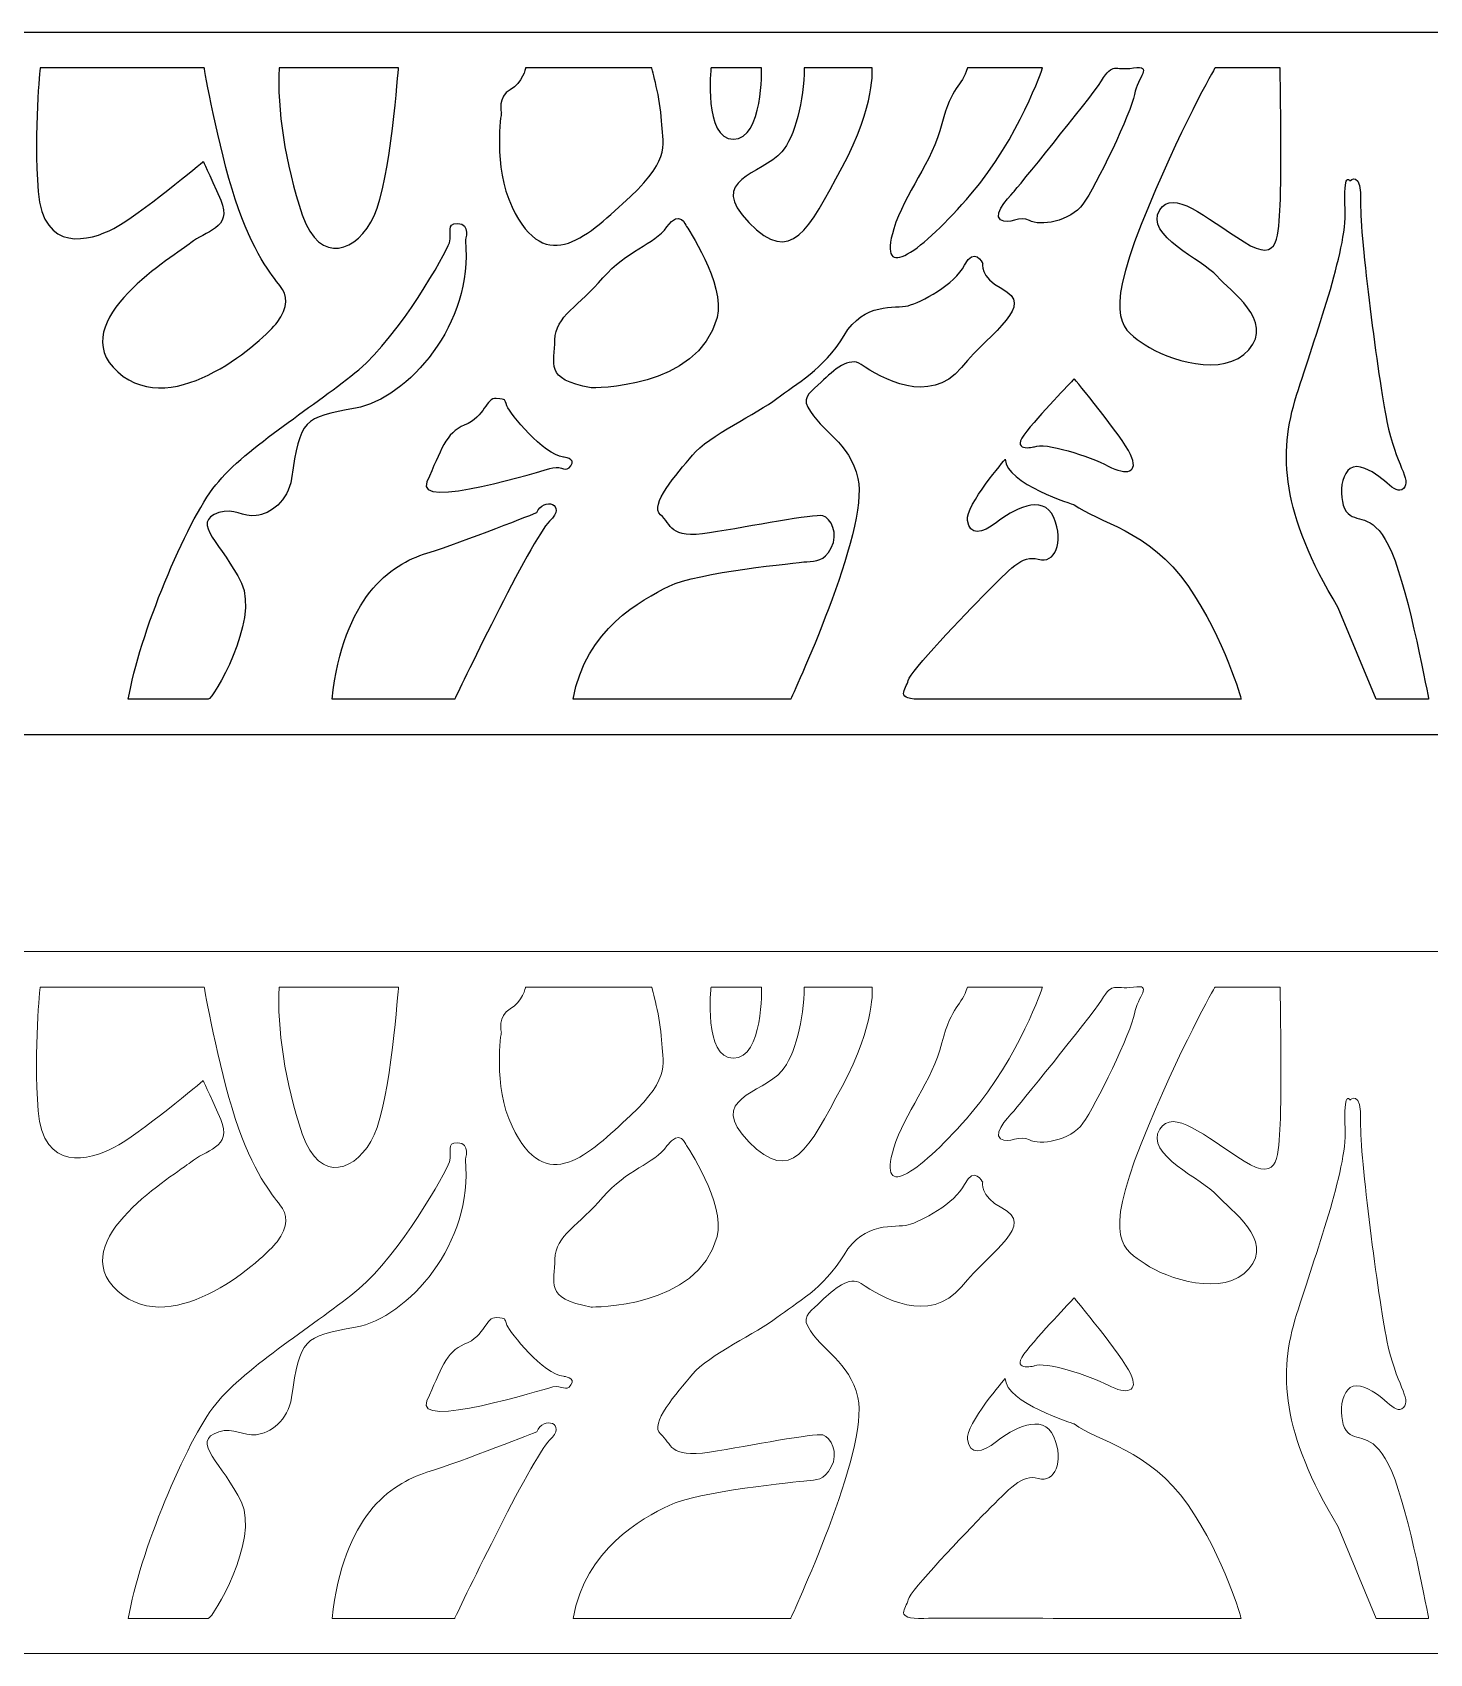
# Model space of a CAD drawing. Header units: centimetres. Extents: x -18.3 to 17.5, y 16.3 to 23.2.
# Drawn here: x -10.74 to -4.81, y 16.28 to 23.16 of the extents above; entities that cross this region are included whole.
import ezdxf

# ---------------------------------------------------------------- set-up
doc = ezdxf.new("R2010")
doc.units = ezdxf.units.CM
doc.header["$MEASUREMENT"] = 0
doc.layers.add('layer 1', color=7, linetype='Continuous')

msp = doc.modelspace()

# ---------------------------------------------------------------- linework, layer by layer
at = {"layer": 'layer 1', "color": 177}
for points, knots in [([(-18.25064, 23.15894), (-18.25064, 23.15894), (17.49734, 23.15894), (17.49734, 23.15894), (17.49734, 23.15894), (17.49734, 23.15894), (17.49734, 20.17994), (17.49734, 20.17994), (17.49734, 20.17994), (17.49734, 20.17994), (-18.25064, 20.17994), (-18.25064, 20.17994), (-18.25064, 20.17994), (-18.25064, 20.17994), (-18.25064, 23.15894), (-18.25064, 23.15894)], [0, 0, 0, 0, 0.2, 0.2, 0.2, 0.2, 0.4, 0.4, 0.4, 0.4, 0.6, 0.6, 0.6, 0.6, 1, 1, 1, 1]), ([(-10.70753, 23.00815), (-10.70753, 23.00815), (-10.01137, 23.00815), (-10.01137, 23.00815), (-10.01137, 23.00815), (-10.01137, 23.00815), (-9.9537, 22.67717), (-9.87955, 22.45073), (-9.87955, 22.45073), (-9.8054, 22.2243), (-9.72301, 22.12549), (-9.69006, 22.08432), (-9.69006, 22.08432), (-9.65711, 22.04315), (-9.65299, 21.99375), (-9.70242, 21.92788), (-9.70242, 21.92788), (-9.75185, 21.862), (-10.13907, 21.50382), (-10.37799, 21.71791), (-10.37799, 21.71791), (-10.61691, 21.93199), (-10.12671, 22.21607), (-10.06904, 22.26547), (-10.06904, 22.26547), (-10.01137, 22.31487), (-9.88779, 22.32723), (-9.94134, 22.44662), (-9.94134, 22.44662), (-9.99489, 22.56601), (-10.01549, 22.6113), (-10.01549, 22.6113), (-10.01549, 22.6113), (-10.01549, 22.6113), (-10.29148, 22.38075), (-10.39447, 22.32723), (-10.39447, 22.32723), (-10.49745, 22.2737), (-10.69518, 22.22018), (-10.71577, 22.48367), (-10.71577, 22.48367), (-10.73637, 22.74716), (-10.70753, 23.00815), (-10.70753, 23.00815)], [0, 0, 0, 0, 0.0833333, 0.0833333, 0.0833333, 0.0833333, 0.1666667, 0.1666667, 0.1666667, 0.1666667, 0.25, 0.25, 0.25, 0.25, 0.3333333, 0.3333333, 0.3333333, 0.3333333, 0.4166667, 0.4166667, 0.4166667, 0.4166667, 0.5, 0.5, 0.5, 0.5, 0.5833333, 0.5833333, 0.5833333, 0.5833333, 0.6666667, 0.6666667, 0.6666667, 0.6666667, 0.75, 0.75, 0.75, 0.75, 0.8333333, 0.8333333, 0.8333333, 0.8333333, 1, 1, 1, 1]), ([(-9.69418, 23.00815), (-9.69418, 23.00815), (-9.1875, 23.00815), (-9.1875, 23.00815), (-9.1875, 23.00815), (-9.1875, 23.00815), (-9.22046, 22.53308), (-9.29049, 22.38075), (-9.29049, 22.38075), (-9.36051, 22.22842), (-9.52117, 22.16666), (-9.59532, 22.38486), (-9.59532, 22.38486), (-9.66946, 22.60306), (-9.70242, 22.83524), (-9.69418, 23.00815)], [0, 0, 0, 0, 0.2, 0.2, 0.2, 0.2, 0.4, 0.4, 0.4, 0.4, 0.6, 0.6, 0.6, 0.6, 1, 1, 1, 1]), ([(-8.64787, 23.00815), (-8.64787, 23.00815), (-8.11236, 23.00815), (-8.11236, 23.00815), (-8.11236, 23.00815), (-8.11236, 23.00815), (-8.07528, 22.87479), (-8.07117, 22.78421), (-8.07117, 22.78421), (-8.06705, 22.69364), (-8.02585, 22.62777), (-8.20299, 22.46309), (-8.20299, 22.46309), (-8.38012, 22.29841), (-8.56113, 22.11471), (-8.70554, 22.4178), (-8.70554, 22.4178), (-8.78793, 22.59071), (-8.75085, 22.81715), (-8.75085, 22.81715), (-8.75085, 22.81715), (-8.75085, 22.81715), (-8.76733, 22.88714), (-8.71378, 22.91596), (-8.71378, 22.91596), (-8.66023, 22.94477), (-8.64787, 23.00815), (-8.64787, 23.00815)], [0, 0, 0, 0, 0.125, 0.125, 0.125, 0.125, 0.25, 0.25, 0.25, 0.25, 0.375, 0.375, 0.375, 0.375, 0.5, 0.5, 0.5, 0.5, 0.625, 0.625, 0.625, 0.625, 0.75, 0.75, 0.75, 0.75, 1, 1, 1, 1]), ([(-7.86108, 23.00815), (-7.86108, 23.00815), (-7.64688, 23.00815), (-7.64688, 23.00815), (-7.64688, 23.00815), (-7.64688, 23.00815), (-7.63864, 22.70599), (-7.76634, 22.70599), (-7.76634, 22.70599), (-7.89404, 22.70599), (-7.86108, 23.00815), (-7.86108, 23.00815)], [0, 0, 0, 0, 0.25, 0.25, 0.25, 0.25, 0.5, 0.5, 0.5, 0.5, 1, 1, 1, 1]), ([(-7.46563, 23.00815), (-7.46563, 23.00815), (-7.17727, 23.00815), (-7.17727, 23.00815), (-7.17727, 23.00815), (-7.17727, 23.00815), (-7.16079, 22.8542), (-7.30497, 22.5866), (-7.30497, 22.5866), (-7.44915, 22.31899), (-7.51918, 22.16666), (-7.70043, 22.35193), (-7.70043, 22.35193), (-7.88168, 22.53719), (-7.64688, 22.55366), (-7.56037, 22.65247), (-7.56037, 22.65247), (-7.50686, 22.71359), (-7.46563, 22.87229), (-7.46563, 23.00815)], [0, 0, 0, 0, 0.1666667, 0.1666667, 0.1666667, 0.1666667, 0.3333333, 0.3333333, 0.3333333, 0.3333333, 0.5, 0.5, 0.5, 0.5, 0.6666667, 0.6666667, 0.6666667, 0.6666667, 1, 1, 1, 1]), ([(-6.77348, 23.00815), (-6.77348, 23.00815), (-6.45487, 23.00815), (-6.45487, 23.00815), (-6.45487, 23.00815), (-6.45487, 23.00815), (-6.55175, 22.71328), (-6.75841, 22.47221), (-6.75841, 22.47221), (-6.96508, 22.23115), (-7.15846, 22.08662), (-7.08564, 22.32585), (-7.08564, 22.32585), (-7.04043, 22.47436), (-6.92203, 22.60781), (-6.88112, 22.77139), (-6.88112, 22.77139), (-6.84022, 22.93497), (-6.79717, 22.92636), (-6.77348, 23.00815)], [0, 0, 0, 0, 0.1666667, 0.1666667, 0.1666667, 0.1666667, 0.3333333, 0.3333333, 0.3333333, 0.3333333, 0.5, 0.5, 0.5, 0.5, 0.6666667, 0.6666667, 0.6666667, 0.6666667, 1, 1, 1, 1]), ([(-6.57536, 22.48367), (-6.57536, 22.48367), (-6.6701, 22.38898), (-6.63303, 22.36428), (-6.63303, 22.36428), (-6.59595, 22.33958), (-6.55064, 22.38486), (-6.50945, 22.36016), (-6.50945, 22.36016), (-6.46826, 22.33546), (-6.33644, 22.35604), (-6.28289, 22.43015), (-6.28289, 22.43015), (-6.22933, 22.50426), (-6.07692, 22.82127), (-6.06456, 22.89537), (-6.06456, 22.89537), (-6.0522, 22.96948), (-5.98218, 23.0205), (-6.06868, 23.00815), (-6.06868, 23.00815), (-6.15519, 22.9958), (-6.15107, 23.03535), (-6.20462, 22.95301), (-6.20462, 22.95301), (-6.25817, 22.87067), (-6.57536, 22.48367), (-6.57536, 22.48367)], [0, 0, 0, 0, 0.125, 0.125, 0.125, 0.125, 0.25, 0.25, 0.25, 0.25, 0.375, 0.375, 0.375, 0.375, 0.5, 0.5, 0.5, 0.5, 0.625, 0.625, 0.625, 0.625, 0.75, 0.75, 0.75, 0.75, 1, 1, 1, 1]), ([(-5.72266, 23.00815), (-5.72266, 23.00815), (-5.44666, 23.00815), (-5.44666, 23.00815), (-5.44666, 23.00815), (-5.44666, 23.00815), (-5.43842, 22.54543), (-5.44666, 22.42603), (-5.44666, 22.42603), (-5.4549, 22.30664), (-5.44316, 22.17077), (-5.59908, 22.26959), (-5.59908, 22.26959), (-5.76797, 22.37663), (-5.89979, 22.49602), (-5.95746, 22.40545), (-5.95746, 22.40545), (-6.02516, 22.29912), (-5.77209, 22.19136), (-5.71442, 22.12549), (-5.71442, 22.12549), (-5.65675, 22.05962), (-5.47138, 21.93611), (-5.57848, 21.8126), (-5.57848, 21.8126), (-5.68558, 21.68909), (-5.92862, 21.77143), (-6.01925, 21.83319), (-6.01925, 21.83319), (-6.10987, 21.89494), (-6.2005, 21.93199), (-6.03572, 22.34369), (-6.03572, 22.34369), (-5.87095, 22.75539), (-5.72266, 23.00815), (-5.72266, 23.00815)], [0, 0, 0, 0, 0.1, 0.1, 0.1, 0.1, 0.2, 0.2, 0.2, 0.2, 0.3, 0.3, 0.3, 0.3, 0.4, 0.4, 0.4, 0.4, 0.5, 0.5, 0.5, 0.5, 0.6, 0.6, 0.6, 0.6, 0.7, 0.7, 0.7, 0.7, 0.8, 0.8, 0.8, 0.8, 1, 1, 1, 1]), ([(-5.03885, 20.32913), (-5.03885, 20.32913), (-4.8164, 20.32913), (-4.8164, 20.32913), (-4.8164, 20.32913), (-4.8164, 20.32913), (-4.89879, 20.77923), (-4.97294, 20.95215), (-4.97294, 20.95215), (-5.04709, 21.12506), (-5.113, 21.07566), (-5.15831, 21.11683), (-5.15831, 21.11683), (-5.20362, 21.158), (-5.1995, 21.33915), (-5.10476, 21.31445), (-5.10476, 21.31445), (-5.01001, 21.28974), (-4.96058, 21.18682), (-4.92351, 21.22387), (-4.92351, 21.22387), (-4.88643, 21.26092), (-4.95646, 21.32268), (-4.99353, 21.50794), (-4.99353, 21.50794), (-5.03061, 21.69321), (-5.10888, 22.29017), (-5.10476, 22.43427), (-5.10476, 22.43427), (-5.10064, 22.57836), (-5.15007, 22.52896), (-5.15007, 22.52896), (-5.15007, 22.52896), (-5.15007, 22.52896), (-5.17891, 22.57836), (-5.17067, 22.40545), (-5.17067, 22.40545), (-5.16243, 22.23254), (-5.29836, 21.87024), (-5.37663, 21.6191), (-5.37663, 21.6191), (-5.4549, 21.36797), (-5.44254, 21.12094), (-5.1995, 20.71748), (-5.1995, 20.71748), (-5.1995, 20.71748), (-5.03885, 20.32913), (-5.03885, 20.32913)], [0, 0, 0, 0, 0.0769231, 0.0769231, 0.0769231, 0.0769231, 0.1538462, 0.1538462, 0.1538462, 0.1538462, 0.2307692, 0.2307692, 0.2307692, 0.2307692, 0.3076923, 0.3076923, 0.3076923, 0.3076923, 0.3846154, 0.3846154, 0.3846154, 0.3846154, 0.4615385, 0.4615385, 0.4615385, 0.4615385, 0.5384615, 0.5384615, 0.5384615, 0.5384615, 0.6153846, 0.6153846, 0.6153846, 0.6153846, 0.6923077, 0.6923077, 0.6923077, 0.6923077, 0.7692308, 0.7692308, 0.7692308, 0.7692308, 0.8461538, 0.8461538, 0.8461538, 0.8461538, 1, 1, 1, 1]), ([(-8.36949, 21.65068), (-8.36949, 21.65068), (-7.91461, 21.6426), (-7.83544, 21.94939), (-7.83544, 21.94939), (-7.79923, 22.08969), (-7.96669, 22.33862), (-7.96669, 22.33862), (-7.96669, 22.33862), (-7.96669, 22.33862), (-7.99384, 22.41103), (-8.04815, 22.33409), (-8.04815, 22.33409), (-8.10247, 22.25715), (-8.22014, 22.23452), (-8.31971, 22.11685), (-8.31971, 22.11685), (-8.41928, 21.99918), (-8.52337, 21.95392), (-8.52337, 21.85435), (-8.52337, 21.85435), (-8.52337, 21.75478), (-8.57315, 21.68689), (-8.36949, 21.65068)], [0, 0, 0, 0, 0.1428571, 0.1428571, 0.1428571, 0.1428571, 0.2857143, 0.2857143, 0.2857143, 0.2857143, 0.4285714, 0.4285714, 0.4285714, 0.4285714, 0.5714286, 0.5714286, 0.5714286, 0.5714286, 0.7142857, 0.7142857, 0.7142857, 0.7142857, 1, 1, 1, 1]), ([(-10.33372, 20.32913), (-10.33372, 20.32913), (-10.01238, 20.32913), (-9.99428, 20.32913), (-9.99428, 20.32913), (-9.97618, 20.32913), (-9.77704, 20.65952), (-9.85398, 20.82245), (-9.85398, 20.82245), (-9.93092, 20.98538), (-10.07575, 21.08043), (-9.94902, 21.12116), (-9.94902, 21.12116), (-9.88589, 21.14145), (-9.84811, 21.102), (-9.79074, 21.10863), (-9.79074, 21.10863), (-9.73295, 21.1153), (-9.65574, 21.16832), (-9.64126, 21.26598), (-9.64126, 21.26598), (-9.6038, 21.51864), (-9.59148, 21.52396), (-9.36971, 21.56469), (-9.36971, 21.56469), (-9.14794, 21.60543), (-8.86734, 21.92224), (-8.90354, 22.27526), (-8.90354, 22.27526), (-8.90354, 22.27526), (-8.88091, 22.34767), (-8.93522, 22.34767), (-8.93522, 22.34767), (-8.98953, 22.34767), (-8.95785, 22.31146), (-8.97143, 22.2662), (-8.97143, 22.2662), (-8.98501, 22.22095), (-9.18415, 21.87245), (-9.35613, 21.72762), (-9.35613, 21.72762), (-9.52812, 21.5828), (-9.83587, 21.39724), (-9.9626, 21.23883), (-9.9626, 21.23883), (-10.08932, 21.08043), (-10.28846, 20.60068), (-10.33372, 20.32913)], [0, 0, 0, 0, 0.0769231, 0.0769231, 0.0769231, 0.0769231, 0.1538462, 0.1538462, 0.1538462, 0.1538462, 0.2307692, 0.2307692, 0.2307692, 0.2307692, 0.3076923, 0.3076923, 0.3076923, 0.3076923, 0.3846154, 0.3846154, 0.3846154, 0.3846154, 0.4615385, 0.4615385, 0.4615385, 0.4615385, 0.5384615, 0.5384615, 0.5384615, 0.5384615, 0.6153846, 0.6153846, 0.6153846, 0.6153846, 0.6923077, 0.6923077, 0.6923077, 0.6923077, 0.7692308, 0.7692308, 0.7692308, 0.7692308, 0.8461538, 0.8461538, 0.8461538, 0.8461538, 1, 1, 1, 1]), ([(-8.44643, 20.32913), (-8.44643, 20.32913), (-7.52315, 20.32913), (-7.52315, 20.32913), (-7.52315, 20.32913), (-7.52315, 20.32913), (-7.18795, 21.04693), (-7.23802, 21.26598), (-7.23802, 21.26598), (-7.27423, 21.42439), (-7.3919, 21.4606), (-7.45074, 21.56922), (-7.45074, 21.56922), (-7.47541, 21.61476), (-7.43209, 21.63713), (-7.39341, 21.67496), (-7.39341, 21.67496), (-7.33983, 21.72733), (-7.27438, 21.78442), (-7.22444, 21.75025), (-7.22444, 21.75025), (-7.13845, 21.69142), (-6.93479, 21.57374), (-6.79901, 21.73668), (-6.79901, 21.73668), (-6.66323, 21.89961), (-6.48466, 21.99702), (-6.62703, 22.07159), (-6.62703, 22.07159), (-6.72207, 22.12137), (-6.70849, 22.18021), (-6.70849, 22.18021), (-6.70849, 22.18021), (-6.70849, 22.18021), (-6.7447, 22.25263), (-6.78543, 22.17116), (-6.78543, 22.17116), (-6.82617, 22.08969), (-6.971, 22.01275), (-7.0253, 21.99918), (-7.0253, 21.99918), (-7.07962, 21.9856), (-7.21087, 22.01728), (-7.29686, 21.87245), (-7.29686, 21.87245), (-7.38285, 21.72762), (-7.50052, 21.66879), (-7.58199, 21.60543), (-7.58199, 21.60543), (-7.66345, 21.54206), (-7.87164, 21.44702), (-7.93953, 21.36556), (-7.93953, 21.36556), (-8.00742, 21.28409), (-8.12509, 21.15284), (-8.07531, 21.11211), (-8.07531, 21.11211), (-8.02553, 21.07137), (-8.04363, 21.00801), (-7.86712, 21.03517), (-7.86712, 21.03517), (-7.69061, 21.06232), (-7.42358, 21.11663), (-7.38737, 21.10758), (-7.38737, 21.10758), (-7.35117, 21.09853), (-7.31949, 21.03064), (-7.35117, 20.9718), (-7.35117, 20.9718), (-7.38285, 20.91297), (-7.41453, 20.91749), (-7.45526, 20.91297), (-7.45526, 20.91297), (-7.496, 20.90844), (-7.92143, 20.86771), (-8.0391, 20.80887), (-8.0391, 20.80887), (-8.15677, 20.75004), (-8.39212, 20.62784), (-8.44643, 20.32913)], [0, 0, 0, 0, 0.047619, 0.047619, 0.047619, 0.047619, 0.0952381, 0.0952381, 0.0952381, 0.0952381, 0.1428571, 0.1428571, 0.1428571, 0.1428571, 0.1904762, 0.1904762, 0.1904762, 0.1904762, 0.2380952, 0.2380952, 0.2380952, 0.2380952, 0.2857143, 0.2857143, 0.2857143, 0.2857143, 0.3333333, 0.3333333, 0.3333333, 0.3333333, 0.3809524, 0.3809524, 0.3809524, 0.3809524, 0.4285714, 0.4285714, 0.4285714, 0.4285714, 0.4761905, 0.4761905, 0.4761905, 0.4761905, 0.5238095, 0.5238095, 0.5238095, 0.5238095, 0.5714286, 0.5714286, 0.5714286, 0.5714286, 0.6190476, 0.6190476, 0.6190476, 0.6190476, 0.6666667, 0.6666667, 0.6666667, 0.6666667, 0.7142857, 0.7142857, 0.7142857, 0.7142857, 0.7619048, 0.7619048, 0.7619048, 0.7619048, 0.8095238, 0.8095238, 0.8095238, 0.8095238, 0.8571429, 0.8571429, 0.8571429, 0.8571429, 0.9047619, 0.9047619, 0.9047619, 0.9047619, 1, 1, 1, 1]), ([(-6.31993, 21.68909), (-6.31993, 21.68909), (-6.11811, 21.44619), (-6.08104, 21.36797), (-6.08104, 21.36797), (-6.04396, 21.28974), (-6.09752, 21.27739), (-6.17578, 21.31856), (-6.17578, 21.31856), (-6.25405, 21.35973), (-6.44766, 21.42149), (-6.48885, 21.4009), (-6.48885, 21.4009), (-6.48885, 21.4009), (-6.60007, 21.37208), (-6.52181, 21.46677), (-6.52181, 21.46677), (-6.44354, 21.56146), (-6.31993, 21.68909), (-6.31993, 21.68909)], [0, 0, 0, 0, 0.1666667, 0.1666667, 0.1666667, 0.1666667, 0.3333333, 0.3333333, 0.3333333, 0.3333333, 0.5, 0.5, 0.5, 0.5, 0.6666667, 0.6666667, 0.6666667, 0.6666667, 1, 1, 1, 1]), ([(-8.48716, 21.3565), (-8.48716, 21.3565), (-8.43286, 21.35198), (-8.45548, 21.3203), (-8.45548, 21.3203), (-8.47811, 21.28862), (-8.49169, 21.3203), (-8.53242, 21.31124), (-8.53242, 21.31124), (-8.57315, 21.30219), (-9.12217, 21.12817), (-9.06647, 21.25241), (-9.06647, 21.25241), (-9.00764, 21.38366), (-8.98555, 21.46128), (-8.90807, 21.49228), (-8.90807, 21.49228), (-8.81755, 21.52849), (-8.81755, 21.60995), (-8.77229, 21.60543), (-8.77229, 21.60543), (-8.72704, 21.6009), (-8.74061, 21.60543), (-8.72704, 21.57374), (-8.72704, 21.57374), (-8.71346, 21.54206), (-8.57315, 21.36556), (-8.48716, 21.3565)], [0, 0, 0, 0, 0.125, 0.125, 0.125, 0.125, 0.25, 0.25, 0.25, 0.25, 0.375, 0.375, 0.375, 0.375, 0.5, 0.5, 0.5, 0.5, 0.625, 0.625, 0.625, 0.625, 0.75, 0.75, 0.75, 0.75, 1, 1, 1, 1]), ([(-6.31993, 20.32913), (-6.31993, 20.32913), (-5.61196, 20.32913), (-5.61196, 20.32913), (-5.61196, 20.32913), (-5.61196, 20.32913), (-5.67765, 20.57875), (-5.83822, 20.81197), (-5.83822, 20.81197), (-5.99879, 21.04518), (-6.22504, 21.08162), (-6.31993, 21.1545), (-6.31993, 21.1545), (-6.31993, 21.1545), (-6.61243, 21.24446), (-6.61243, 21.34738), (-6.61243, 21.34738), (-6.61243, 21.34738), (-6.78132, 21.15388), (-6.77308, 21.08801), (-6.77308, 21.08801), (-6.76485, 21.02214), (-6.7113, 21.03037), (-6.64951, 21.07978), (-6.64951, 21.07978), (-6.58772, 21.12918), (-6.45178, 21.2074), (-6.40647, 21.10036), (-6.40647, 21.10036), (-6.36115, 20.99332), (-6.40235, 20.90275), (-6.47237, 20.92333), (-6.47237, 20.92333), (-6.5424, 20.94391), (-6.59595, 20.87804), (-6.6907, 20.78335), (-6.6907, 20.78335), (-6.78544, 20.68866), (-7.01613, 20.44576), (-7.02436, 20.40871), (-7.02436, 20.40871), (-7.0326, 20.37165), (-7.09027, 20.32501), (-6.95846, 20.32913), (-6.95846, 20.32913), (-6.88389, 20.33146), (-6.31993, 20.32913), (-6.31993, 20.32913)], [0, 0, 0, 0, 0.0769231, 0.0769231, 0.0769231, 0.0769231, 0.1538462, 0.1538462, 0.1538462, 0.1538462, 0.2307692, 0.2307692, 0.2307692, 0.2307692, 0.3076923, 0.3076923, 0.3076923, 0.3076923, 0.3846154, 0.3846154, 0.3846154, 0.3846154, 0.4615385, 0.4615385, 0.4615385, 0.4615385, 0.5384615, 0.5384615, 0.5384615, 0.5384615, 0.6153846, 0.6153846, 0.6153846, 0.6153846, 0.6923077, 0.6923077, 0.6923077, 0.6923077, 0.7692308, 0.7692308, 0.7692308, 0.7692308, 0.8461538, 0.8461538, 0.8461538, 0.8461538, 1, 1, 1, 1]), ([(-9.46928, 20.32913), (-9.46928, 20.32913), (-8.9488, 20.32913), (-8.9488, 20.32913), (-8.9488, 20.32913), (-8.9488, 20.32913), (-8.62294, 21.01253), (-8.546, 21.08495), (-8.546, 21.08495), (-8.46906, 21.15736), (-8.57315, 21.18905), (-8.60031, 21.12116), (-8.60031, 21.12116), (-8.60031, 21.12116), (-8.90807, 20.99896), (-9.06647, 20.94917), (-9.06647, 20.94917), (-9.22488, 20.89939), (-9.41949, 20.76361), (-9.46928, 20.32913)], [0, 0, 0, 0, 0.1666667, 0.1666667, 0.1666667, 0.1666667, 0.3333333, 0.3333333, 0.3333333, 0.3333333, 0.5, 0.5, 0.5, 0.5, 0.6666667, 0.6666667, 0.6666667, 0.6666667, 1, 1, 1, 1])]:
    msp.add_open_spline(points, degree=3, knots=knots, dxfattribs=at)
at = {"layer": 'layer 1', "color": 242, "lineweight": 9}
for points, knots in [([(-18.25064, 19.25835), (-18.25064, 19.25835), (17.49734, 19.25835), (17.49734, 19.25835), (17.49734, 19.25835), (17.49734, 19.25835), (17.49734, 16.27935), (17.49734, 16.27935), (17.49734, 16.27935), (17.49734, 16.27935), (-18.25064, 16.27935), (-18.25064, 16.27935), (-18.25064, 16.27935), (-18.25064, 16.27935), (-18.25064, 19.25835), (-18.25064, 19.25835)], [0, 0, 0, 0, 0.2, 0.2, 0.2, 0.2, 0.4, 0.4, 0.4, 0.4, 0.6, 0.6, 0.6, 0.6, 1, 1, 1, 1]), ([(-6.57536, 18.58308), (-6.57536, 18.58308), (-6.6701, 18.48839), (-6.63303, 18.46369), (-6.63303, 18.46369), (-6.59595, 18.43899), (-6.55064, 18.48427), (-6.50945, 18.45957), (-6.50945, 18.45957), (-6.46826, 18.43487), (-6.33644, 18.45545), (-6.28289, 18.52956), (-6.28289, 18.52956), (-6.22933, 18.60367), (-6.07692, 18.92068), (-6.06456, 18.99478), (-6.06456, 18.99478), (-6.0522, 19.06889), (-5.98218, 19.11991), (-6.06868, 19.10756), (-6.06868, 19.10756), (-6.15519, 19.09521), (-6.15107, 19.13476), (-6.20462, 19.05242), (-6.20462, 19.05242), (-6.25817, 18.97008), (-6.57536, 18.58308), (-6.57536, 18.58308)], [0, 0, 0, 0, 0.125, 0.125, 0.125, 0.125, 0.25, 0.25, 0.25, 0.25, 0.375, 0.375, 0.375, 0.375, 0.5, 0.5, 0.5, 0.5, 0.625, 0.625, 0.625, 0.625, 0.75, 0.75, 0.75, 0.75, 1, 1, 1, 1]), ([(-10.70753, 19.10756), (-10.70753, 19.10756), (-10.01137, 19.10756), (-10.01137, 19.10756), (-10.01137, 19.10756), (-10.01137, 19.10756), (-9.9537, 18.77658), (-9.87955, 18.55014), (-9.87955, 18.55014), (-9.8054, 18.32371), (-9.72301, 18.2249), (-9.69006, 18.18373), (-9.69006, 18.18373), (-9.65711, 18.14256), (-9.65299, 18.09316), (-9.70242, 18.02729), (-9.70242, 18.02729), (-9.75185, 17.96141), (-10.13907, 17.60323), (-10.37799, 17.81732), (-10.37799, 17.81732), (-10.61691, 18.0314), (-10.12671, 18.31548), (-10.06904, 18.36488), (-10.06904, 18.36488), (-10.01137, 18.41428), (-9.88779, 18.42664), (-9.94134, 18.54603), (-9.94134, 18.54603), (-9.99489, 18.66542), (-10.01549, 18.71071), (-10.01549, 18.71071), (-10.01549, 18.71071), (-10.01549, 18.71071), (-10.29148, 18.48016), (-10.39447, 18.42664), (-10.39447, 18.42664), (-10.49745, 18.37311), (-10.69518, 18.31959), (-10.71577, 18.58308), (-10.71577, 18.58308), (-10.73637, 18.84657), (-10.70753, 19.10756), (-10.70753, 19.10756)], [0, 0, 0, 0, 0.0833333, 0.0833333, 0.0833333, 0.0833333, 0.1666667, 0.1666667, 0.1666667, 0.1666667, 0.25, 0.25, 0.25, 0.25, 0.3333333, 0.3333333, 0.3333333, 0.3333333, 0.4166667, 0.4166667, 0.4166667, 0.4166667, 0.5, 0.5, 0.5, 0.5, 0.5833333, 0.5833333, 0.5833333, 0.5833333, 0.6666667, 0.6666667, 0.6666667, 0.6666667, 0.75, 0.75, 0.75, 0.75, 0.8333333, 0.8333333, 0.8333333, 0.8333333, 1, 1, 1, 1]), ([(-9.69418, 19.10756), (-9.69418, 19.10756), (-9.1875, 19.10756), (-9.1875, 19.10756), (-9.1875, 19.10756), (-9.1875, 19.10756), (-9.22046, 18.63249), (-9.29049, 18.48016), (-9.29049, 18.48016), (-9.36051, 18.32783), (-9.52117, 18.26607), (-9.59532, 18.48427), (-9.59532, 18.48427), (-9.66946, 18.70247), (-9.70242, 18.93465), (-9.69418, 19.10756)], [0, 0, 0, 0, 0.2, 0.2, 0.2, 0.2, 0.4, 0.4, 0.4, 0.4, 0.6, 0.6, 0.6, 0.6, 1, 1, 1, 1]), ([(-8.64787, 19.10756), (-8.64787, 19.10756), (-8.11236, 19.10756), (-8.11236, 19.10756), (-8.11236, 19.10756), (-8.11236, 19.10756), (-8.07528, 18.9742), (-8.07117, 18.88362), (-8.07117, 18.88362), (-8.06705, 18.79305), (-8.02585, 18.72718), (-8.20299, 18.5625), (-8.20299, 18.5625), (-8.38012, 18.39782), (-8.56113, 18.21412), (-8.70554, 18.51721), (-8.70554, 18.51721), (-8.78793, 18.69012), (-8.75085, 18.91656), (-8.75085, 18.91656), (-8.75085, 18.91656), (-8.75085, 18.91656), (-8.76733, 18.98655), (-8.71378, 19.01537), (-8.71378, 19.01537), (-8.66023, 19.04418), (-8.64787, 19.10756), (-8.64787, 19.10756)], [0, 0, 0, 0, 0.125, 0.125, 0.125, 0.125, 0.25, 0.25, 0.25, 0.25, 0.375, 0.375, 0.375, 0.375, 0.5, 0.5, 0.5, 0.5, 0.625, 0.625, 0.625, 0.625, 0.75, 0.75, 0.75, 0.75, 1, 1, 1, 1]), ([(-7.86108, 19.10756), (-7.86108, 19.10756), (-7.64688, 19.10756), (-7.64688, 19.10756), (-7.64688, 19.10756), (-7.64688, 19.10756), (-7.63864, 18.8054), (-7.76634, 18.8054), (-7.76634, 18.8054), (-7.89404, 18.8054), (-7.86108, 19.10756), (-7.86108, 19.10756)], [0, 0, 0, 0, 0.25, 0.25, 0.25, 0.25, 0.5, 0.5, 0.5, 0.5, 1, 1, 1, 1]), ([(-7.46563, 19.10756), (-7.46563, 19.10756), (-7.17727, 19.10756), (-7.17727, 19.10756), (-7.17727, 19.10756), (-7.17727, 19.10756), (-7.16079, 18.95361), (-7.30497, 18.68601), (-7.30497, 18.68601), (-7.44915, 18.4184), (-7.51918, 18.26607), (-7.70043, 18.45134), (-7.70043, 18.45134), (-7.88168, 18.6366), (-7.64688, 18.65307), (-7.56037, 18.75188), (-7.56037, 18.75188), (-7.50686, 18.813), (-7.46563, 18.9717), (-7.46563, 19.10756)], [0, 0, 0, 0, 0.1666667, 0.1666667, 0.1666667, 0.1666667, 0.3333333, 0.3333333, 0.3333333, 0.3333333, 0.5, 0.5, 0.5, 0.5, 0.6666667, 0.6666667, 0.6666667, 0.6666667, 1, 1, 1, 1]), ([(-6.77348, 19.10756), (-6.77348, 19.10756), (-6.45487, 19.10756), (-6.45487, 19.10756), (-6.45487, 19.10756), (-6.45487, 19.10756), (-6.55175, 18.81269), (-6.75841, 18.57162), (-6.75841, 18.57162), (-6.96508, 18.33056), (-7.15846, 18.18603), (-7.08564, 18.42526), (-7.08564, 18.42526), (-7.04043, 18.57377), (-6.92203, 18.70722), (-6.88112, 18.8708), (-6.88112, 18.8708), (-6.84022, 19.03438), (-6.79717, 19.02577), (-6.77348, 19.10756)], [0, 0, 0, 0, 0.1666667, 0.1666667, 0.1666667, 0.1666667, 0.3333333, 0.3333333, 0.3333333, 0.3333333, 0.5, 0.5, 0.5, 0.5, 0.6666667, 0.6666667, 0.6666667, 0.6666667, 1, 1, 1, 1]), ([(-5.72266, 19.10756), (-5.72266, 19.10756), (-5.44666, 19.10756), (-5.44666, 19.10756), (-5.44666, 19.10756), (-5.44666, 19.10756), (-5.43842, 18.64484), (-5.44666, 18.52544), (-5.44666, 18.52544), (-5.4549, 18.40605), (-5.44316, 18.27018), (-5.59908, 18.369), (-5.59908, 18.369), (-5.76797, 18.47604), (-5.89979, 18.59543), (-5.95746, 18.50486), (-5.95746, 18.50486), (-6.02516, 18.39853), (-5.77209, 18.29077), (-5.71442, 18.2249), (-5.71442, 18.2249), (-5.65675, 18.15903), (-5.47138, 18.03552), (-5.57848, 17.91201), (-5.57848, 17.91201), (-5.68558, 17.7885), (-5.92862, 17.87084), (-6.01925, 17.9326), (-6.01925, 17.9326), (-6.10987, 17.99435), (-6.2005, 18.0314), (-6.03572, 18.4431), (-6.03572, 18.4431), (-5.87095, 18.8548), (-5.72266, 19.10756), (-5.72266, 19.10756)], [0, 0, 0, 0, 0.1, 0.1, 0.1, 0.1, 0.2, 0.2, 0.2, 0.2, 0.3, 0.3, 0.3, 0.3, 0.4, 0.4, 0.4, 0.4, 0.5, 0.5, 0.5, 0.5, 0.6, 0.6, 0.6, 0.6, 0.7, 0.7, 0.7, 0.7, 0.8, 0.8, 0.8, 0.8, 1, 1, 1, 1]), ([(-5.03885, 16.42854), (-5.03885, 16.42854), (-4.8164, 16.42854), (-4.8164, 16.42854), (-4.8164, 16.42854), (-4.8164, 16.42854), (-4.89879, 16.87864), (-4.97294, 17.05156), (-4.97294, 17.05156), (-5.04709, 17.22447), (-5.113, 17.17507), (-5.15831, 17.21624), (-5.15831, 17.21624), (-5.20362, 17.25741), (-5.1995, 17.43856), (-5.10476, 17.41386), (-5.10476, 17.41386), (-5.01001, 17.38915), (-4.96058, 17.28623), (-4.92351, 17.32328), (-4.92351, 17.32328), (-4.88643, 17.36033), (-4.95646, 17.42209), (-4.99353, 17.60735), (-4.99353, 17.60735), (-5.03061, 17.79262), (-5.10888, 18.38958), (-5.10476, 18.53368), (-5.10476, 18.53368), (-5.10064, 18.67777), (-5.15007, 18.62837), (-5.15007, 18.62837), (-5.15007, 18.62837), (-5.15007, 18.62837), (-5.17891, 18.67777), (-5.17067, 18.50486), (-5.17067, 18.50486), (-5.16243, 18.33195), (-5.29836, 17.96965), (-5.37663, 17.71851), (-5.37663, 17.71851), (-5.4549, 17.46738), (-5.44254, 17.22035), (-5.1995, 16.81689), (-5.1995, 16.81689), (-5.1995, 16.81689), (-5.03885, 16.42854), (-5.03885, 16.42854)], [0, 0, 0, 0, 0.0769231, 0.0769231, 0.0769231, 0.0769231, 0.1538462, 0.1538462, 0.1538462, 0.1538462, 0.2307692, 0.2307692, 0.2307692, 0.2307692, 0.3076923, 0.3076923, 0.3076923, 0.3076923, 0.3846154, 0.3846154, 0.3846154, 0.3846154, 0.4615385, 0.4615385, 0.4615385, 0.4615385, 0.5384615, 0.5384615, 0.5384615, 0.5384615, 0.6153846, 0.6153846, 0.6153846, 0.6153846, 0.6923077, 0.6923077, 0.6923077, 0.6923077, 0.7692308, 0.7692308, 0.7692308, 0.7692308, 0.8461538, 0.8461538, 0.8461538, 0.8461538, 1, 1, 1, 1]), ([(-8.36949, 17.75009), (-8.36949, 17.75009), (-7.91461, 17.74201), (-7.83544, 18.0488), (-7.83544, 18.0488), (-7.79923, 18.1891), (-7.96669, 18.43803), (-7.96669, 18.43803), (-7.96669, 18.43803), (-7.96669, 18.43803), (-7.99384, 18.51044), (-8.04815, 18.4335), (-8.04815, 18.4335), (-8.10247, 18.35656), (-8.22014, 18.33393), (-8.31971, 18.21626), (-8.31971, 18.21626), (-8.41928, 18.09859), (-8.52337, 18.05333), (-8.52337, 17.95376), (-8.52337, 17.95376), (-8.52337, 17.85419), (-8.57315, 17.7863), (-8.36949, 17.75009)], [0, 0, 0, 0, 0.1428571, 0.1428571, 0.1428571, 0.1428571, 0.2857143, 0.2857143, 0.2857143, 0.2857143, 0.4285714, 0.4285714, 0.4285714, 0.4285714, 0.5714286, 0.5714286, 0.5714286, 0.5714286, 0.7142857, 0.7142857, 0.7142857, 0.7142857, 1, 1, 1, 1]), ([(-10.33372, 16.42854), (-10.33372, 16.42854), (-10.01238, 16.42854), (-9.99428, 16.42854), (-9.99428, 16.42854), (-9.97618, 16.42854), (-9.77704, 16.75893), (-9.85398, 16.92186), (-9.85398, 16.92186), (-9.93092, 17.08479), (-10.07575, 17.17984), (-9.94902, 17.22057), (-9.94902, 17.22057), (-9.88589, 17.24086), (-9.84811, 17.20141), (-9.79074, 17.20804), (-9.79074, 17.20804), (-9.73295, 17.21471), (-9.65574, 17.26773), (-9.64126, 17.36539), (-9.64126, 17.36539), (-9.6038, 17.61805), (-9.59148, 17.62337), (-9.36971, 17.6641), (-9.36971, 17.6641), (-9.14794, 17.70484), (-8.86734, 18.02165), (-8.90354, 18.37467), (-8.90354, 18.37467), (-8.90354, 18.37467), (-8.88091, 18.44708), (-8.93522, 18.44708), (-8.93522, 18.44708), (-8.98953, 18.44708), (-8.95785, 18.41087), (-8.97143, 18.36561), (-8.97143, 18.36561), (-8.98501, 18.32036), (-9.18415, 17.97186), (-9.35613, 17.82703), (-9.35613, 17.82703), (-9.52812, 17.68221), (-9.83587, 17.49665), (-9.9626, 17.33824), (-9.9626, 17.33824), (-10.08932, 17.17984), (-10.28846, 16.70009), (-10.33372, 16.42854)], [0, 0, 0, 0, 0.0769231, 0.0769231, 0.0769231, 0.0769231, 0.1538462, 0.1538462, 0.1538462, 0.1538462, 0.2307692, 0.2307692, 0.2307692, 0.2307692, 0.3076923, 0.3076923, 0.3076923, 0.3076923, 0.3846154, 0.3846154, 0.3846154, 0.3846154, 0.4615385, 0.4615385, 0.4615385, 0.4615385, 0.5384615, 0.5384615, 0.5384615, 0.5384615, 0.6153846, 0.6153846, 0.6153846, 0.6153846, 0.6923077, 0.6923077, 0.6923077, 0.6923077, 0.7692308, 0.7692308, 0.7692308, 0.7692308, 0.8461538, 0.8461538, 0.8461538, 0.8461538, 1, 1, 1, 1]), ([(-8.44643, 16.42854), (-8.44643, 16.42854), (-7.52315, 16.42854), (-7.52315, 16.42854), (-7.52315, 16.42854), (-7.52315, 16.42854), (-7.18795, 17.14634), (-7.23802, 17.36539), (-7.23802, 17.36539), (-7.27423, 17.5238), (-7.3919, 17.56001), (-7.45074, 17.66863), (-7.45074, 17.66863), (-7.47541, 17.71417), (-7.43209, 17.73654), (-7.39341, 17.77437), (-7.39341, 17.77437), (-7.33983, 17.82674), (-7.27438, 17.88383), (-7.22444, 17.84966), (-7.22444, 17.84966), (-7.13845, 17.79083), (-6.93479, 17.67315), (-6.79901, 17.83609), (-6.79901, 17.83609), (-6.66323, 17.99902), (-6.48466, 18.09643), (-6.62703, 18.171), (-6.62703, 18.171), (-6.72207, 18.22078), (-6.70849, 18.27962), (-6.70849, 18.27962), (-6.70849, 18.27962), (-6.70849, 18.27962), (-6.7447, 18.35204), (-6.78543, 18.27057), (-6.78543, 18.27057), (-6.82617, 18.1891), (-6.971, 18.11216), (-7.0253, 18.09859), (-7.0253, 18.09859), (-7.07962, 18.08501), (-7.21087, 18.11669), (-7.29686, 17.97186), (-7.29686, 17.97186), (-7.38285, 17.82703), (-7.50052, 17.7682), (-7.58199, 17.70484), (-7.58199, 17.70484), (-7.66345, 17.64147), (-7.87164, 17.54643), (-7.93953, 17.46497), (-7.93953, 17.46497), (-8.00742, 17.3835), (-8.12509, 17.25225), (-8.07531, 17.21152), (-8.07531, 17.21152), (-8.02553, 17.17078), (-8.04363, 17.10742), (-7.86712, 17.13458), (-7.86712, 17.13458), (-7.69061, 17.16173), (-7.42358, 17.21604), (-7.38737, 17.20699), (-7.38737, 17.20699), (-7.35117, 17.19794), (-7.31949, 17.13005), (-7.35117, 17.07121), (-7.35117, 17.07121), (-7.38285, 17.01238), (-7.41453, 17.0169), (-7.45526, 17.01238), (-7.45526, 17.01238), (-7.496, 17.00785), (-7.92143, 16.96712), (-8.0391, 16.90828), (-8.0391, 16.90828), (-8.15677, 16.84945), (-8.39212, 16.72725), (-8.44643, 16.42854)], [0, 0, 0, 0, 0.047619, 0.047619, 0.047619, 0.047619, 0.0952381, 0.0952381, 0.0952381, 0.0952381, 0.1428571, 0.1428571, 0.1428571, 0.1428571, 0.1904762, 0.1904762, 0.1904762, 0.1904762, 0.2380952, 0.2380952, 0.2380952, 0.2380952, 0.2857143, 0.2857143, 0.2857143, 0.2857143, 0.3333333, 0.3333333, 0.3333333, 0.3333333, 0.3809524, 0.3809524, 0.3809524, 0.3809524, 0.4285714, 0.4285714, 0.4285714, 0.4285714, 0.4761905, 0.4761905, 0.4761905, 0.4761905, 0.5238095, 0.5238095, 0.5238095, 0.5238095, 0.5714286, 0.5714286, 0.5714286, 0.5714286, 0.6190476, 0.6190476, 0.6190476, 0.6190476, 0.6666667, 0.6666667, 0.6666667, 0.6666667, 0.7142857, 0.7142857, 0.7142857, 0.7142857, 0.7619048, 0.7619048, 0.7619048, 0.7619048, 0.8095238, 0.8095238, 0.8095238, 0.8095238, 0.8571429, 0.8571429, 0.8571429, 0.8571429, 0.9047619, 0.9047619, 0.9047619, 0.9047619, 1, 1, 1, 1]), ([(-6.31993, 17.7885), (-6.31993, 17.7885), (-6.11811, 17.5456), (-6.08104, 17.46738), (-6.08104, 17.46738), (-6.04396, 17.38915), (-6.09752, 17.3768), (-6.17578, 17.41797), (-6.17578, 17.41797), (-6.25405, 17.45914), (-6.44766, 17.5209), (-6.48885, 17.50031), (-6.48885, 17.50031), (-6.48885, 17.50031), (-6.60007, 17.47149), (-6.52181, 17.56618), (-6.52181, 17.56618), (-6.44354, 17.66087), (-6.31993, 17.7885), (-6.31993, 17.7885)], [0, 0, 0, 0, 0.1666667, 0.1666667, 0.1666667, 0.1666667, 0.3333333, 0.3333333, 0.3333333, 0.3333333, 0.5, 0.5, 0.5, 0.5, 0.6666667, 0.6666667, 0.6666667, 0.6666667, 1, 1, 1, 1]), ([(-8.48716, 17.45591), (-8.48716, 17.45591), (-8.43286, 17.45139), (-8.45548, 17.41971), (-8.45548, 17.41971), (-8.47811, 17.38803), (-8.49169, 17.41971), (-8.53242, 17.41065), (-8.53242, 17.41065), (-8.57315, 17.4016), (-9.12217, 17.22758), (-9.06647, 17.35182), (-9.06647, 17.35182), (-9.00764, 17.48307), (-8.98555, 17.56069), (-8.90807, 17.59169), (-8.90807, 17.59169), (-8.81755, 17.6279), (-8.81755, 17.70936), (-8.77229, 17.70484), (-8.77229, 17.70484), (-8.72704, 17.70031), (-8.74061, 17.70484), (-8.72704, 17.67315), (-8.72704, 17.67315), (-8.71346, 17.64147), (-8.57315, 17.46497), (-8.48716, 17.45591)], [0, 0, 0, 0, 0.125, 0.125, 0.125, 0.125, 0.25, 0.25, 0.25, 0.25, 0.375, 0.375, 0.375, 0.375, 0.5, 0.5, 0.5, 0.5, 0.625, 0.625, 0.625, 0.625, 0.75, 0.75, 0.75, 0.75, 1, 1, 1, 1]), ([(-6.31993, 16.42854), (-6.31993, 16.42854), (-5.61196, 16.42854), (-5.61196, 16.42854), (-5.61196, 16.42854), (-5.61196, 16.42854), (-5.67765, 16.67816), (-5.83822, 16.91138), (-5.83822, 16.91138), (-5.99879, 17.14459), (-6.22504, 17.18103), (-6.31993, 17.25391), (-6.31993, 17.25391), (-6.31993, 17.25391), (-6.61243, 17.34387), (-6.61243, 17.44679), (-6.61243, 17.44679), (-6.61243, 17.44679), (-6.78132, 17.25329), (-6.77308, 17.18742), (-6.77308, 17.18742), (-6.76485, 17.12155), (-6.7113, 17.12978), (-6.64951, 17.17919), (-6.64951, 17.17919), (-6.58772, 17.22859), (-6.45178, 17.30681), (-6.40647, 17.19977), (-6.40647, 17.19977), (-6.36115, 17.09273), (-6.40235, 17.00216), (-6.47237, 17.02274), (-6.47237, 17.02274), (-6.5424, 17.04332), (-6.59595, 16.97745), (-6.6907, 16.88276), (-6.6907, 16.88276), (-6.78544, 16.78807), (-7.01613, 16.54517), (-7.02436, 16.50812), (-7.02436, 16.50812), (-7.0326, 16.47106), (-7.09027, 16.42442), (-6.95846, 16.42854), (-6.95846, 16.42854), (-6.88389, 16.43087), (-6.31993, 16.42854), (-6.31993, 16.42854)], [0, 0, 0, 0, 0.0769231, 0.0769231, 0.0769231, 0.0769231, 0.1538462, 0.1538462, 0.1538462, 0.1538462, 0.2307692, 0.2307692, 0.2307692, 0.2307692, 0.3076923, 0.3076923, 0.3076923, 0.3076923, 0.3846154, 0.3846154, 0.3846154, 0.3846154, 0.4615385, 0.4615385, 0.4615385, 0.4615385, 0.5384615, 0.5384615, 0.5384615, 0.5384615, 0.6153846, 0.6153846, 0.6153846, 0.6153846, 0.6923077, 0.6923077, 0.6923077, 0.6923077, 0.7692308, 0.7692308, 0.7692308, 0.7692308, 0.8461538, 0.8461538, 0.8461538, 0.8461538, 1, 1, 1, 1]), ([(-9.46928, 16.42854), (-9.46928, 16.42854), (-8.9488, 16.42854), (-8.9488, 16.42854), (-8.9488, 16.42854), (-8.9488, 16.42854), (-8.62294, 17.11194), (-8.546, 17.18436), (-8.546, 17.18436), (-8.46906, 17.25677), (-8.57315, 17.28846), (-8.60031, 17.22057), (-8.60031, 17.22057), (-8.60031, 17.22057), (-8.90807, 17.09837), (-9.06647, 17.04858), (-9.06647, 17.04858), (-9.22488, 16.9988), (-9.41949, 16.86302), (-9.46928, 16.42854)], [0, 0, 0, 0, 0.1666667, 0.1666667, 0.1666667, 0.1666667, 0.3333333, 0.3333333, 0.3333333, 0.3333333, 0.5, 0.5, 0.5, 0.5, 0.6666667, 0.6666667, 0.6666667, 0.6666667, 1, 1, 1, 1])]:
    msp.add_open_spline(points, degree=3, knots=knots, dxfattribs=at)

doc.saveas('drawing.dxf')
